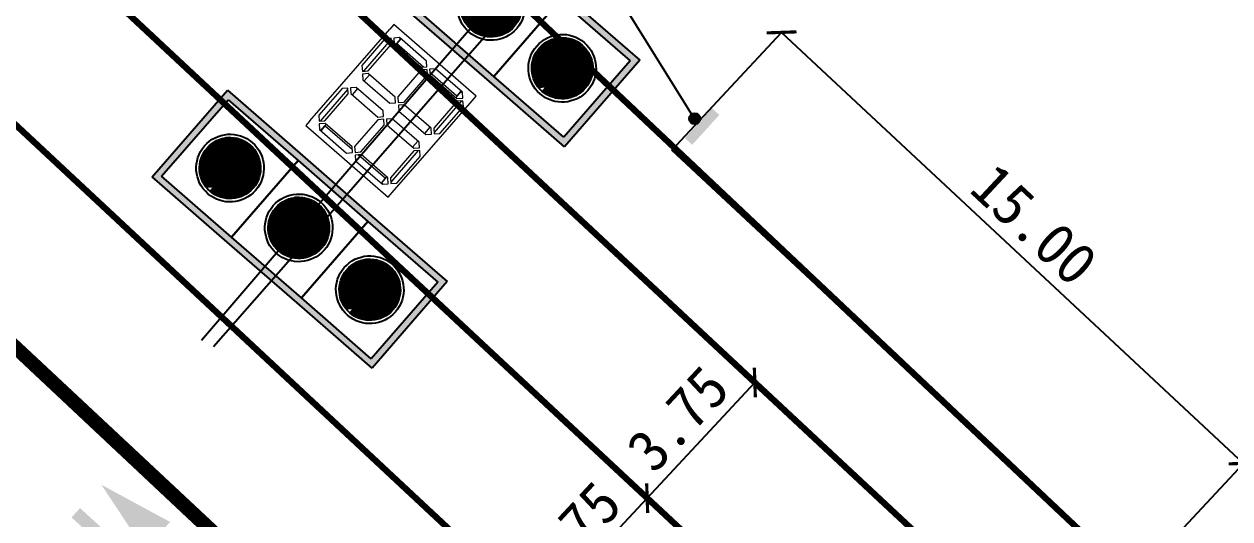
# Model space of a CAD drawing. Header units: millimetres. Extents: x 67546 to 67853, y 50670 to 50921.
# Drawn here: x 67652.59 to 67681.23, y 50813.81 to 50825.56 of the extents above; entities that cross this region are included whole.
import ezdxf

# ---------------------------------------------------------------- set-up
doc = ezdxf.new("R2010")
doc.units = ezdxf.units.MM
doc.linetypes.add('JTSS01', pattern=[6, 2, -4])
for name, color, linetype in [('@-交通信号', 7, 'Continuous'), ('@-交通标志', 7, 'Continuous'), ('@-交通设施', 7, 'Continuous'), ('@-设计标注', 7, 'Continuous'), ('@-路面边线', 7, 'Continuous'), ('@-辅助设计', 4, 'Continuous'), ('@-隔离栏', 7, 'Continuous'), ('交通标志', 7, 'Continuous')]:
    doc.layers.add(name, color=color, linetype=linetype)
doc.layers.add('@-道路标线', color=7, linetype='Continuous', lineweight=0)
doc.layers.get('0').off()
doc.styles.add('--黑体', font='simhei.ttf')
doc.linetypes.add('FENCELINE1', pattern='A,6.35,-2.54,[133,ltypeshp.shx,S=2.54,R=0,X=-2.54,Y=0],-2.54,25.4', length=36.83)
doc.dimstyles.new('标志标注', dxfattribs={"dimtxt": 1, "dimasz": 0.5, "dimexe": 0, "dimexo": 0, "dimgap": 0.25, "dimtad": 1, "dimzin": 0, "dimdsep": 46, "dimtxsty": '--黑体', "dimblk": 'ARCHTICK', "dimcen": 0.09, "dimadec": 0, "dimazin": 0, "dimtfac": 1, "dimtix": 1, "dimtmove": 1, "dimatfit": 0, "dimfxl": 1, "dimtolj": 1, "dimtzin": 0, "dimarcsym": 0})

# ---------------------------------------------------------------- blocks, each defined once
blk = doc.blocks.new('A$C5D3B22B4')
at = {"layer": '@-交通信号'}
for p, q in [((-19.019, 16.368), (-19.33, 16.367)), ((-13.857, 16.384), (-19.019, 16.368)), ((-6.759, 16.405), (-13.857, 16.384)), ((-19.019, 16.015), (-19.294, 16.017)), ((-13.854, 16.004), (-19.019, 16.015)), ((-6.759, 15.99), (-13.854, 16.004))]:
    blk.add_line(p, q, dxfattribs=at)
blk = doc.blocks.new('A$C2B1B455F')
at = {"layer": '@-交通信号'}
h = blk.add_hatch(color=256, dxfattribs=at)
h.paths.add_polyline_path([(0, 2.307), (0, 0.733), (0, -0.733), (0, -2.307), (-1.816, -2.307), (-1.816, -0.733), (-1.816, 0.733), (-1.816, 2.307)])
h.paths.add_polyline_path([(-0.106, 2.2), (-0.106, 0.733), (-0.106, -0.733), (-0.106, -2.2), (-1.71, -2.2), (-1.71, -0.733), (-1.71, 0.733), (-1.71, 2.2)], flags=16)
for p, q in [((-1.816, 0.733), (-1.816, 2.307)), ((-1.816, 2.307), (0, 2.307)), ((0, 2.307), (0, 0.733)), ((-1.71, 0.733), (-1.71, 2.2)), ((-1.71, 2.2), (-0.106, 2.2)), ((-0.106, 2.2), (-0.106, 0.733)), ((-0.902, 1.715), (-1.096, 1.91)), ((-0.902, 1.727), (-1.088, 1.913)), ((-0.902, 1.739), (-1.079, 1.917)), ((-0.902, 1.751), (-1.071, 1.92)), ((-0.902, 1.763), (-1.062, 1.923)), ((-0.902, 1.776), (-1.053, 1.926)), ((-0.902, 1.788), (-1.044, 1.929)), ((-0.902, 1.8), (-1.034, 1.932)), ((-0.902, 1.812), (-1.025, 1.935)), ((-0.902, 1.824), (-1.015, 1.937)), ((-0.902, 1.836), (-1.005, 1.939)), ((-0.902, 1.848), (-0.995, 1.941)), ((-0.902, 1.86), (-0.985, 1.943)), ((-0.902, 1.872), (-0.975, 1.945)), ((-0.902, 1.884), (-0.964, 1.946)), ((-0.902, 1.896), (-0.954, 1.948)), ((-0.902, 1.908), (-0.943, 1.949)), ((-0.902, 1.92), (-0.931, 1.95)), ((-0.902, 1.932), (-0.92, 1.95)), ((-0.902, 1.944), (-0.908, 1.95)), ((-0.425, 1.467), (-0.902, 1.944)), ((-0.437, 1.467), (-0.902, 1.932)), ((-0.449, 1.467), (-0.902, 1.92)), ((-0.419, 1.473), (-0.896, 1.95)), ((-0.419, 1.486), (-0.884, 1.95)), ((-0.42, 1.498), (-0.871, 1.949)), ((-0.421, 1.511), (-0.858, 1.948)), ((-0.422, 1.525), (-0.844, 1.947)), ((-0.424, 1.539), (-0.831, 1.945)), ((-0.427, 1.553), (-0.816, 1.943)), ((-0.429, 1.568), (-0.801, 1.94)), ((-0.433, 1.584), (-0.785, 1.936)), ((-0.437, 1.6), (-0.769, 1.932)), ((-0.443, 1.618), (-0.752, 1.927)), ((-0.449, 1.636), (-0.733, 1.92)), ((-0.457, 1.656), (-0.713, 1.912)), ((-1.052, 1.467), (-1.31, 1.726)), ((-1.04, 1.467), (-1.305, 1.733)), ((-1.028, 1.467), (-1.3, 1.74)), ((-1.016, 1.467), (-1.295, 1.747)), ((-1.003, 1.467), (-1.29, 1.754)), ((-0.991, 1.467), (-1.285, 1.761)), ((-0.979, 1.467), (-1.28, 1.768)), ((-0.967, 1.467), (-1.275, 1.775)), ((-0.955, 1.467), (-1.269, 1.781)), ((-0.943, 1.467), (-1.263, 1.788)), ((-0.931, 1.467), (-1.258, 1.794)), ((-0.919, 1.467), (-1.252, 1.8)), ((-0.907, 1.467), (-1.246, 1.806)), ((-0.902, 1.474), (-1.24, 1.812)), ((-0.902, 1.486), (-1.234, 1.818)), ((-0.902, 1.498), (-1.228, 1.824)), ((-0.902, 1.51), (-1.221, 1.83)), ((-0.902, 1.522), (-1.215, 1.835)), ((-0.902, 1.535), (-1.208, 1.841)), ((-0.902, 1.547), (-1.202, 1.846)), ((-0.902, 1.559), (-1.195, 1.852)), ((-0.902, 1.571), (-1.188, 1.857)), ((-0.902, 1.583), (-1.181, 1.862)), ((-0.902, 1.595), (-1.174, 1.867)), ((-0.902, 1.607), (-1.167, 1.871)), ((-0.902, 1.619), (-1.159, 1.876)), ((-0.902, 1.631), (-1.152, 1.881)), ((-0.902, 1.643), (-1.144, 1.885)), ((-0.902, 1.655), (-1.136, 1.89)), ((-0.902, 1.667), (-1.129, 1.894)), ((-0.902, 1.679), (-1.121, 1.898)), ((-0.902, 1.691), (-1.113, 1.902)), ((-0.902, 1.703), (-1.105, 1.906)), ((-0.461, 1.467), (-0.902, 1.908)), ((-0.473, 1.467), (-0.902, 1.896)), ((-0.485, 1.467), (-0.902, 1.884)), ((-0.497, 1.467), (-0.902, 1.872)), ((-0.509, 1.467), (-0.902, 1.86)), ((-0.522, 1.467), (-0.902, 1.848)), ((-0.534, 1.467), (-0.902, 1.836)), ((-0.546, 1.467), (-0.902, 1.824)), ((-0.558, 1.467), (-0.902, 1.812)), ((-0.57, 1.467), (-0.902, 1.8)), ((-0.582, 1.467), (-0.902, 1.788)), ((-0.594, 1.467), (-0.902, 1.776)), ((-0.606, 1.467), (-0.902, 1.763)), ((-0.618, 1.467), (-0.902, 1.751)), ((-0.63, 1.467), (-0.902, 1.739)), ((-0.642, 1.467), (-0.902, 1.727)), ((-0.467, 1.678), (-0.691, 1.902)), ((-0.48, 1.704), (-0.666, 1.889)), ((-0.499, 1.734), (-0.635, 1.87)), ((-0.538, 1.785), (-0.584, 1.831)), ((-1.293, 1.467), (-1.377, 1.552)), ((-1.281, 1.467), (-1.375, 1.562)), ((-1.269, 1.467), (-1.373, 1.572)), ((-1.256, 1.467), (-1.371, 1.582)), ((-1.244, 1.467), (-1.369, 1.592)), ((-1.232, 1.467), (-1.366, 1.601)), ((-1.22, 1.467), (-1.363, 1.61)), ((-1.208, 1.467), (-1.36, 1.619)), ((-1.196, 1.467), (-1.357, 1.628)), ((-1.184, 1.467), (-1.354, 1.637)), ((-1.172, 1.467), (-1.351, 1.646)), ((-1.16, 1.467), (-1.347, 1.655)), ((-1.148, 1.467), (-1.344, 1.663)), ((-1.136, 1.467), (-1.34, 1.671)), ((-1.124, 1.467), (-1.336, 1.679)), ((-1.112, 1.467), (-1.332, 1.687)), ((-1.1, 1.467), (-1.328, 1.695)), ((-1.088, 1.467), (-1.323, 1.703)), ((-1.076, 1.467), (-1.319, 1.711)), ((-1.064, 1.467), (-1.315, 1.718)), ((-0.654, 1.467), (-0.902, 1.715)), ((-0.666, 1.467), (-0.902, 1.703)), ((-0.678, 1.467), (-0.902, 1.691)), ((-0.69, 1.467), (-0.902, 1.679)), ((-0.702, 1.467), (-0.902, 1.667)), ((-0.714, 1.467), (-0.902, 1.655)), ((-0.726, 1.467), (-0.902, 1.643)), ((-0.738, 1.467), (-0.902, 1.631)), ((-0.75, 1.467), (-0.902, 1.619)), ((-0.763, 1.467), (-0.902, 1.607)), ((-0.775, 1.467), (-0.902, 1.595)), ((-0.787, 1.467), (-0.902, 1.583)), ((-0.799, 1.467), (-0.902, 1.571)), ((-0.811, 1.467), (-0.902, 1.559)), ((-0.823, 1.467), (-0.902, 1.547)), ((-0.835, 1.467), (-0.902, 1.535)), ((-0.906, 0.985), (-1.385, 1.463)), ((-0.918, 0.985), (-1.385, 1.451)), ((-0.931, 0.985), (-1.384, 1.438)), ((-0.944, 0.986), (-1.383, 1.425)), ((-0.957, 0.988), (-1.382, 1.412)), ((-0.971, 0.99), (-1.38, 1.398)), ((-0.986, 0.992), (-1.378, 1.384)), ((-0.902, 0.992), (-1.377, 1.467)), ((-1.001, 0.995), (-1.375, 1.369)), ((-1.016, 0.998), (-1.371, 1.353)), ((-1.032, 1.002), (-1.367, 1.337)), ((-0.902, 1.004), (-1.365, 1.467)), ((-0.902, 1.016), (-1.353, 1.467)), ((-0.902, 1.029), (-1.341, 1.467)), ((-0.902, 1.041), (-1.329, 1.467)), ((-0.902, 1.053), (-1.317, 1.467)), ((-0.902, 1.065), (-1.305, 1.467)), ((-0.902, 1.077), (-1.293, 1.467)), ((-0.902, 1.089), (-1.281, 1.467)), ((-0.902, 1.101), (-1.269, 1.467)), ((-0.902, 1.113), (-1.256, 1.467)), ((-0.902, 1.125), (-1.244, 1.467)), ((-0.902, 1.137), (-1.232, 1.467)), ((-0.902, 1.149), (-1.22, 1.467)), ((-0.902, 1.161), (-1.208, 1.467)), ((-0.902, 1.173), (-1.196, 1.467)), ((-0.902, 1.185), (-1.184, 1.467)), ((-0.902, 1.197), (-1.172, 1.467)), ((-0.902, 1.209), (-1.16, 1.467)), ((-0.902, 1.221), (-1.148, 1.467)), ((-0.902, 1.233), (-1.136, 1.467)), ((-0.902, 1.245), (-1.124, 1.467)), ((-0.902, 1.257), (-1.112, 1.467)), ((-0.902, 1.269), (-1.1, 1.467)), ((-0.902, 1.282), (-1.088, 1.467)), ((-0.902, 1.294), (-1.076, 1.467)), ((-0.902, 1.306), (-1.064, 1.467)), ((-0.902, 1.318), (-1.052, 1.467)), ((-0.902, 1.33), (-1.04, 1.467)), ((-0.902, 1.342), (-1.028, 1.467)), ((-0.902, 1.354), (-1.016, 1.467)), ((-0.902, 1.366), (-1.003, 1.467)), ((-0.902, 1.378), (-0.991, 1.467)), ((-0.902, 1.39), (-0.979, 1.467)), ((-0.902, 1.402), (-0.967, 1.467)), ((-0.902, 1.414), (-0.955, 1.467)), ((-0.902, 1.426), (-0.943, 1.467)), ((-0.902, 1.438), (-0.931, 1.467)), ((-0.902, 1.45), (-0.919, 1.467)), ((-0.902, 1.462), (-0.907, 1.467)), ((-0.847, 1.467), (-0.902, 1.522)), ((-0.859, 1.467), (-0.902, 1.51)), ((-0.871, 1.467), (-0.902, 1.498)), ((-0.883, 1.467), (-0.902, 1.486)), ((-0.895, 1.467), (-0.902, 1.474)), ((-0.563, 1.123), (-0.902, 1.462)), ((-0.569, 1.117), (-0.902, 1.45)), ((-0.575, 1.112), (-0.902, 1.438)), ((-0.582, 1.106), (-0.902, 1.426)), ((-0.588, 1.1), (-0.902, 1.414)), ((-0.595, 1.095), (-0.902, 1.402)), ((-0.601, 1.089), (-0.902, 1.39)), ((-0.608, 1.084), (-0.902, 1.378)), ((-0.615, 1.079), (-0.902, 1.366)), ((-0.622, 1.074), (-0.902, 1.354)), ((-0.629, 1.069), (-0.902, 1.342)), ((-0.557, 1.129), (-0.895, 1.467)), ((-0.551, 1.136), (-0.883, 1.467)), ((-0.545, 1.142), (-0.871, 1.467)), ((-0.54, 1.148), (-0.859, 1.467)), ((-0.534, 1.155), (-0.847, 1.467)), ((-0.528, 1.161), (-0.835, 1.467)), ((-0.523, 1.168), (-0.823, 1.467)), ((-0.518, 1.175), (-0.811, 1.467)), ((-0.513, 1.181), (-0.799, 1.467)), ((-0.508, 1.188), (-0.787, 1.467)), ((-0.503, 1.196), (-0.775, 1.467)), ((-0.498, 1.203), (-0.763, 1.467)), ((-0.493, 1.21), (-0.75, 1.467)), ((-0.489, 1.218), (-0.738, 1.467)), ((-0.484, 1.225), (-0.726, 1.467)), ((-0.48, 1.233), (-0.714, 1.467)), ((-0.475, 1.241), (-0.702, 1.467)), ((-0.471, 1.249), (-0.69, 1.467)), ((-0.467, 1.257), (-0.678, 1.467)), ((-0.463, 1.265), (-0.666, 1.467)), ((-0.46, 1.273), (-0.654, 1.467)), ((-0.456, 1.282), (-0.642, 1.467)), ((-0.453, 1.29), (-0.63, 1.467)), ((-0.449, 1.299), (-0.618, 1.467)), ((-0.446, 1.308), (-0.606, 1.467)), ((-0.443, 1.317), (-0.594, 1.467)), ((-0.44, 1.326), (-0.582, 1.467)), ((-0.437, 1.335), (-0.57, 1.467)), ((-0.435, 1.345), (-0.558, 1.467)), ((-0.432, 1.354), (-0.546, 1.467)), ((-0.43, 1.364), (-0.534, 1.467)), ((-0.428, 1.374), (-0.522, 1.467)), ((-0.426, 1.384), (-0.509, 1.467)), ((-0.424, 1.394), (-0.497, 1.467)), ((-0.423, 1.405), (-0.485, 1.467)), ((-0.422, 1.416), (-0.473, 1.467)), ((-1.05, 1.008), (-1.362, 1.32)), ((-1.068, 1.014), (-1.355, 1.301)), ((-1.088, 1.022), (-1.348, 1.281)), ((-1.11, 1.031), (-1.338, 1.26)), ((-1.134, 1.044), (-1.325, 1.235)), ((-1.164, 1.062), (-1.307, 1.205)), ((-1.209, 1.095), (-1.274, 1.16)), ((-0.636, 1.064), (-0.902, 1.33)), ((-0.644, 1.059), (-0.902, 1.318)), ((-0.651, 1.055), (-0.902, 1.306)), ((-0.659, 1.05), (-0.902, 1.294)), ((-0.666, 1.046), (-0.902, 1.282)), ((-0.674, 1.042), (-0.902, 1.269)), ((-0.682, 1.037), (-0.902, 1.257)), ((-0.69, 1.033), (-0.902, 1.245)), ((-0.698, 1.03), (-0.902, 1.233)), ((-0.706, 1.026), (-0.902, 1.221)), ((-0.715, 1.022), (-0.902, 1.209)), ((-0.723, 1.019), (-0.902, 1.197)), ((-0.732, 1.015), (-0.902, 1.185)), ((-0.741, 1.012), (-0.902, 1.173)), ((-0.75, 1.009), (-0.902, 1.161)), ((-0.759, 1.006), (-0.902, 1.149)), ((-0.768, 1.003), (-0.902, 1.137)), ((-0.778, 1.001), (-0.902, 1.125)), ((-0.787, 0.998), (-0.902, 1.113)), ((-0.797, 0.996), (-0.902, 1.101)), ((-0.807, 0.994), (-0.902, 1.089)), ((-0.817, 0.992), (-0.902, 1.077)), ((-0.827, 0.99), (-0.902, 1.065)), ((-0.838, 0.989), (-0.902, 1.053)), ((-0.849, 0.987), (-0.902, 1.041)), ((-0.86, 0.986), (-0.902, 1.029)), ((-0.871, 0.985), (-0.902, 1.016)), ((-0.882, 0.985), (-0.902, 1.004)), ((-1.816, -0.733), (-1.816, 0.733)), ((-1.71, 0.733), (-0.106, 0.733)), ((-1.71, -0.733), (-1.71, 0.733)), ((-0.106, 0.733), (-1.71, 0.733)), ((-0.106, 0.733), (-0.106, -0.733)), ((0, 0.733), (0, -0.733)), ((-0.902, 0.057), (-1.228, 0.382)), ((-0.902, 0.069), (-1.221, 0.388)), ((-0.902, 0.081), (-1.215, 0.394)), ((-0.902, 0.093), (-1.208, 0.399)), ((-0.902, 0.105), (-1.202, 0.405)), ((-0.902, 0.117), (-1.195, 0.41)), ((-0.902, 0.129), (-1.188, 0.415)), ((-0.902, 0.141), (-1.181, 0.42)), ((-0.902, 0.153), (-1.174, 0.425)), ((-0.902, 0.165), (-1.167, 0.43)), ((-0.902, 0.177), (-1.159, 0.435)), ((-0.902, 0.189), (-1.152, 0.439)), ((-0.902, 0.201), (-1.144, 0.444)), ((-0.902, 0.213), (-1.136, 0.448)), ((-0.902, 0.225), (-1.129, 0.452)), ((-0.902, 0.238), (-1.121, 0.456)), ((-0.902, 0.25), (-1.113, 0.46)), ((-0.902, 0.262), (-1.105, 0.464)), ((-0.902, 0.274), (-1.096, 0.468)), ((-0.902, 0.286), (-1.088, 0.472)), ((-0.902, 0.298), (-1.079, 0.475)), ((-0.902, 0.31), (-1.071, 0.478)), ((-0.902, 0.322), (-1.062, 0.482)), ((-0.902, 0.334), (-1.053, 0.485)), ((-0.902, 0.346), (-1.044, 0.488)), ((-0.902, 0.358), (-1.034, 0.49)), ((-0.902, 0.37), (-1.025, 0.493)), ((-0.902, 0.382), (-1.015, 0.495)), ((-0.902, 0.394), (-1.005, 0.498)), ((-0.902, 0.406), (-0.995, 0.5)), ((-0.902, 0.418), (-0.985, 0.502)), ((-0.902, 0.43), (-0.975, 0.503)), ((-0.902, 0.442), (-0.964, 0.505)), ((-0.902, 0.454), (-0.954, 0.506)), ((-0.902, 0.466), (-0.943, 0.507)), ((-0.902, 0.478), (-0.931, 0.508)), ((-0.902, 0.491), (-0.92, 0.509)), ((-0.902, 0.503), (-0.908, 0.509)), ((-0.425, 0.026), (-0.902, 0.503)), ((-0.437, 0.026), (-0.902, 0.491)), ((-0.449, 0.026), (-0.902, 0.478)), ((-0.461, 0.026), (-0.902, 0.466)), ((-0.473, 0.026), (-0.902, 0.454)), ((-0.485, 0.026), (-0.902, 0.442)), ((-0.497, 0.026), (-0.902, 0.43)), ((-0.509, 0.026), (-0.902, 0.418)), ((-0.522, 0.026), (-0.902, 0.406)), ((-0.534, 0.026), (-0.902, 0.394)), ((-0.546, 0.026), (-0.902, 0.382)), ((-0.419, 0.032), (-0.896, 0.509)), ((-0.419, 0.044), (-0.884, 0.509)), ((-0.42, 0.057), (-0.871, 0.508)), ((-0.421, 0.07), (-0.858, 0.507)), ((-0.422, 0.083), (-0.844, 0.505)), ((-0.424, 0.097), (-0.831, 0.504)), ((-0.427, 0.112), (-0.816, 0.501)), ((-0.429, 0.127), (-0.801, 0.498)), ((-0.433, 0.142), (-0.785, 0.495)), ((-0.437, 0.159), (-0.769, 0.49)), ((-0.443, 0.176), (-0.752, 0.485)), ((-0.449, 0.195), (-0.733, 0.478)), ((-0.457, 0.215), (-0.713, 0.47)), ((-0.467, 0.237), (-0.691, 0.46)), ((-0.48, 0.262), (-0.666, 0.447)), ((-0.499, 0.293), (-0.635, 0.428)), ((-0.538, 0.344), (-0.584, 0.39)), ((-1.184, 0.026), (-1.354, 0.196)), ((-1.172, 0.026), (-1.351, 0.204)), ((-1.16, 0.026), (-1.347, 0.213)), ((-1.148, 0.026), (-1.344, 0.221)), ((-1.136, 0.026), (-1.34, 0.23)), ((-1.124, 0.026), (-1.336, 0.238)), ((-1.112, 0.026), (-1.332, 0.246)), ((-1.1, 0.026), (-1.328, 0.254)), ((-1.088, 0.026), (-1.323, 0.262)), ((-1.076, 0.026), (-1.319, 0.269)), ((-1.064, 0.026), (-1.315, 0.277)), ((-1.052, 0.026), (-1.31, 0.284)), ((-1.04, 0.026), (-1.305, 0.291)), ((-1.028, 0.026), (-1.3, 0.299)), ((-1.016, 0.026), (-1.295, 0.306)), ((-1.003, 0.026), (-1.29, 0.313)), ((-0.991, 0.026), (-1.285, 0.32)), ((-0.979, 0.026), (-1.28, 0.326)), ((-0.967, 0.026), (-1.275, 0.333)), ((-0.955, 0.026), (-1.269, 0.34)), ((-0.943, 0.026), (-1.263, 0.346)), ((-0.931, 0.026), (-1.258, 0.352)), ((-0.919, 0.026), (-1.252, 0.359)), ((-0.907, 0.026), (-1.246, 0.365)), ((-0.902, 0.033), (-1.24, 0.371)), ((-0.902, 0.045), (-1.234, 0.377)), ((-0.558, 0.026), (-0.902, 0.37)), ((-0.57, 0.026), (-0.902, 0.358)), ((-0.582, 0.026), (-0.902, 0.346)), ((-0.594, 0.026), (-0.902, 0.334)), ((-0.606, 0.026), (-0.902, 0.322)), ((-0.618, 0.026), (-0.902, 0.31)), ((-0.63, 0.026), (-0.902, 0.298)), ((-0.642, 0.026), (-0.902, 0.286)), ((-0.654, 0.026), (-0.902, 0.274)), ((-0.666, 0.026), (-0.902, 0.262)), ((-0.678, 0.026), (-0.902, 0.25)), ((-0.69, 0.026), (-0.902, 0.238)), ((-0.702, 0.026), (-0.902, 0.225)), ((-0.714, 0.026), (-0.902, 0.213)), ((-0.726, 0.026), (-0.902, 0.201)), ((-1.377, 0.026), (-1.385, 0.034)), ((-0.906, -0.457), (-1.385, 0.022)), ((-0.918, -0.457), (-1.385, 0.009)), ((-1.353, 0.026), (-1.384, 0.057)), ((-1.365, 0.026), (-1.384, 0.045)), ((-1.341, 0.026), (-1.383, 0.068)), ((-1.329, 0.026), (-1.382, 0.079)), ((-1.317, 0.026), (-1.381, 0.09)), ((-1.305, 0.026), (-1.379, 0.1)), ((-1.293, 0.026), (-1.377, 0.111)), ((-0.902, -0.449), (-1.377, 0.026)), ((-1.281, 0.026), (-1.375, 0.121)), ((-1.269, 0.026), (-1.373, 0.131)), ((-1.256, 0.026), (-1.371, 0.14)), ((-1.244, 0.026), (-1.369, 0.15)), ((-1.232, 0.026), (-1.366, 0.159)), ((-0.902, -0.437), (-1.365, 0.026)), ((-1.22, 0.026), (-1.363, 0.169)), ((-1.208, 0.026), (-1.36, 0.178)), ((-1.196, 0.026), (-1.357, 0.187)), ((-0.902, -0.425), (-1.353, 0.026)), ((-0.902, -0.413), (-1.341, 0.026)), ((-0.902, -0.401), (-1.329, 0.026)), ((-0.902, -0.389), (-1.317, 0.026)), ((-0.902, -0.377), (-1.305, 0.026)), ((-0.902, -0.365), (-1.293, 0.026)), ((-0.902, -0.353), (-1.281, 0.026)), ((-0.902, -0.341), (-1.269, 0.026)), ((-0.902, -0.329), (-1.256, 0.026)), ((-0.902, -0.317), (-1.244, 0.026)), ((-0.902, -0.305), (-1.232, 0.026)), ((-0.902, -0.293), (-1.22, 0.026)), ((-0.902, -0.281), (-1.208, 0.026)), ((-0.902, -0.269), (-1.196, 0.026)), ((-0.902, -0.256), (-1.184, 0.026)), ((-0.902, -0.244), (-1.172, 0.026)), ((-0.902, -0.232), (-1.16, 0.026)), ((-0.902, -0.22), (-1.148, 0.026)), ((-0.902, -0.208), (-1.136, 0.026)), ((-0.902, -0.196), (-1.124, 0.026)), ((-0.902, -0.184), (-1.112, 0.026)), ((-0.902, -0.172), (-1.1, 0.026)), ((-0.902, -0.16), (-1.088, 0.026)), ((-0.902, -0.148), (-1.076, 0.026)), ((-0.902, -0.136), (-1.064, 0.026)), ((-0.902, -0.124), (-1.052, 0.026)), ((-0.902, -0.112), (-1.04, 0.026)), ((-0.902, -0.1), (-1.028, 0.026)), ((-0.902, -0.088), (-1.016, 0.026)), ((-0.902, -0.076), (-1.003, 0.026)), ((-0.902, -0.064), (-0.991, 0.026)), ((-0.902, -0.052), (-0.979, 0.026)), ((-0.902, -0.04), (-0.967, 0.026)), ((-0.902, -0.028), (-0.955, 0.026)), ((-0.902, -0.016), (-0.943, 0.026)), ((-0.902, -0.003), (-0.931, 0.026)), ((-0.902, 0.009), (-0.919, 0.026)), ((-0.902, 0.021), (-0.907, 0.026)), ((-0.738, 0.026), (-0.902, 0.189)), ((-0.75, 0.026), (-0.902, 0.177)), ((-0.763, 0.026), (-0.902, 0.165)), ((-0.775, 0.026), (-0.902, 0.153)), ((-0.787, 0.026), (-0.902, 0.141)), ((-0.799, 0.026), (-0.902, 0.129)), ((-0.811, 0.026), (-0.902, 0.117)), ((-0.823, 0.026), (-0.902, 0.105)), ((-0.835, 0.026), (-0.902, 0.093)), ((-0.847, 0.026), (-0.902, 0.081)), ((-0.859, 0.026), (-0.902, 0.069)), ((-0.871, 0.026), (-0.902, 0.057)), ((-0.883, 0.026), (-0.902, 0.045)), ((-0.895, 0.026), (-0.902, 0.033)), ((-0.563, -0.318), (-0.902, 0.021)), ((-0.569, -0.324), (-0.902, 0.009)), ((-0.557, -0.312), (-0.895, 0.026)), ((-0.551, -0.306), (-0.883, 0.026)), ((-0.545, -0.3), (-0.871, 0.026)), ((-0.54, -0.294), (-0.859, 0.026)), ((-0.534, -0.287), (-0.847, 0.026)), ((-0.528, -0.28), (-0.835, 0.026)), ((-0.523, -0.274), (-0.823, 0.026)), ((-0.518, -0.267), (-0.811, 0.026)), ((-0.513, -0.26), (-0.799, 0.026)), ((-0.508, -0.253), (-0.787, 0.026)), ((-0.503, -0.246), (-0.775, 0.026)), ((-0.498, -0.239), (-0.763, 0.026)), ((-0.493, -0.231), (-0.75, 0.026)), ((-0.489, -0.224), (-0.738, 0.026)), ((-0.484, -0.216), (-0.726, 0.026)), ((-0.48, -0.209), (-0.714, 0.026)), ((-0.475, -0.201), (-0.702, 0.026)), ((-0.471, -0.193), (-0.69, 0.026)), ((-0.467, -0.185), (-0.678, 0.026)), ((-0.463, -0.177), (-0.666, 0.026)), ((-0.46, -0.169), (-0.654, 0.026)), ((-0.456, -0.16), (-0.642, 0.026)), ((-0.453, -0.152), (-0.63, 0.026)), ((-0.449, -0.143), (-0.618, 0.026)), ((-0.446, -0.134), (-0.606, 0.026)), ((-0.443, -0.125), (-0.594, 0.026)), ((-0.44, -0.116), (-0.582, 0.026)), ((-0.437, -0.107), (-0.57, 0.026)), ((-0.435, -0.097), (-0.558, 0.026)), ((-0.432, -0.087), (-0.546, 0.026)), ((-0.43, -0.078), (-0.534, 0.026)), ((-0.428, -0.068), (-0.522, 0.026)), ((-0.426, -0.058), (-0.509, 0.026)), ((-0.424, -0.047), (-0.497, 0.026)), ((-0.423, -0.037), (-0.485, 0.026)), ((-0.422, -0.026), (-0.473, 0.026)), ((-0.421, -0.015), (-0.461, 0.026)), ((-0.42, -0.004), (-0.449, 0.026)), ((-0.419, 0.008), (-0.437, 0.026)), ((-0.419, 0.02), (-0.425, 0.026)), ((-0.931, -0.456), (-1.384, -0.003)), ((-0.944, -0.455), (-1.383, -0.016)), ((-0.957, -0.454), (-1.382, -0.03)), ((-0.971, -0.452), (-1.38, -0.044)), ((-0.986, -0.45), (-1.378, -0.058)), ((-1.001, -0.447), (-1.375, -0.073)), ((-1.016, -0.443), (-1.371, -0.088)), ((-1.032, -0.439), (-1.367, -0.105)), ((-1.05, -0.434), (-1.362, -0.122)), ((-1.068, -0.428), (-1.355, -0.14)), ((-1.088, -0.42), (-1.348, -0.16)), ((-1.11, -0.41), (-1.338, -0.182)), ((-0.575, -0.33), (-0.902, -0.003)), ((-0.582, -0.336), (-0.902, -0.016)), ((-0.588, -0.341), (-0.902, -0.028)), ((-0.595, -0.347), (-0.902, -0.04)), ((-0.601, -0.352), (-0.902, -0.052)), ((-0.608, -0.358), (-0.902, -0.064)), ((-0.615, -0.363), (-0.902, -0.076)), ((-0.622, -0.368), (-0.902, -0.088)), ((-0.629, -0.373), (-0.902, -0.1)), ((-0.636, -0.378), (-0.902, -0.112)), ((-0.644, -0.382), (-0.902, -0.124)), ((-0.651, -0.387), (-0.902, -0.136)), ((-0.659, -0.391), (-0.902, -0.148)), ((-0.666, -0.396), (-0.902, -0.16)), ((-0.674, -0.4), (-0.902, -0.172)), ((-0.682, -0.404), (-0.902, -0.184)), ((-1.134, -0.397), (-1.325, -0.207)), ((-1.164, -0.38), (-1.307, -0.237)), ((-1.209, -0.347), (-1.274, -0.282)), ((-0.69, -0.408), (-0.902, -0.196)), ((-0.698, -0.412), (-0.902, -0.208)), ((-0.706, -0.416), (-0.902, -0.22)), ((-0.715, -0.419), (-0.902, -0.232)), ((-0.723, -0.423), (-0.902, -0.244)), ((-0.732, -0.426), (-0.902, -0.256)), ((-0.741, -0.43), (-0.902, -0.269)), ((-0.75, -0.433), (-0.902, -0.281)), ((-0.759, -0.436), (-0.902, -0.293)), ((-0.768, -0.438), (-0.902, -0.305)), ((-0.778, -0.441), (-0.902, -0.317)), ((-0.787, -0.443), (-0.902, -0.329)), ((-0.797, -0.446), (-0.902, -0.341)), ((-0.807, -0.448), (-0.902, -0.353)), ((-0.817, -0.45), (-0.902, -0.365)), ((-0.827, -0.451), (-0.902, -0.377)), ((-0.838, -0.453), (-0.902, -0.389)), ((-0.849, -0.454), (-0.902, -0.401)), ((-0.86, -0.455), (-0.902, -0.413)), ((-0.871, -0.456), (-0.902, -0.425)), ((-0.882, -0.457), (-0.902, -0.437)), ((-0.894, -0.457), (-0.902, -0.449)), ((-1.816, -2.307), (-1.816, -0.733)), ((-0.106, -0.733), (-1.71, -0.733)), ((-1.71, -0.733), (-0.106, -0.733)), ((-1.71, -2.2), (-1.71, -0.733)), ((-0.106, -0.733), (-0.106, -2.2)), ((0, -0.733), (0, -2.307)), ((-0.931, -1.466), (-1.258, -1.139)), ((-0.919, -1.466), (-1.252, -1.133)), ((-0.907, -1.466), (-1.246, -1.127)), ((-0.902, -1.459), (-1.24, -1.121)), ((-0.902, -1.447), (-1.234, -1.115)), ((-0.902, -1.435), (-1.228, -1.109)), ((-0.902, -1.423), (-1.221, -1.104)), ((-0.902, -1.411), (-1.215, -1.098)), ((-0.902, -1.399), (-1.208, -1.093)), ((-0.902, -1.387), (-1.202, -1.087)), ((-0.902, -1.375), (-1.195, -1.082)), ((-0.902, -1.363), (-1.188, -1.077)), ((-0.902, -1.351), (-1.181, -1.072)), ((-0.902, -1.339), (-1.174, -1.067)), ((-0.902, -1.327), (-1.167, -1.062)), ((-0.902, -1.315), (-1.159, -1.057)), ((-0.902, -1.303), (-1.152, -1.053)), ((-0.902, -1.291), (-1.144, -1.048)), ((-0.902, -1.278), (-1.136, -1.044)), ((-0.902, -1.266), (-1.129, -1.04)), ((-0.902, -1.254), (-1.121, -1.035)), ((-0.902, -1.242), (-1.113, -1.031)), ((-0.902, -1.23), (-1.105, -1.028)), ((-0.902, -1.218), (-1.096, -1.024)), ((-0.902, -1.206), (-1.088, -1.02)), ((-0.902, -1.194), (-1.079, -1.017)), ((-0.902, -1.182), (-1.071, -1.013)), ((-0.902, -1.17), (-1.062, -1.01)), ((-0.902, -1.158), (-1.053, -1.007)), ((-0.902, -1.146), (-1.044, -1.004)), ((-0.902, -1.134), (-1.034, -1.002)), ((-0.902, -1.122), (-1.025, -0.999)), ((-0.902, -1.11), (-1.015, -0.996)), ((-0.902, -1.098), (-1.005, -0.994)), ((-0.902, -1.086), (-0.995, -0.992)), ((-0.902, -1.074), (-0.985, -0.99)), ((-0.902, -1.062), (-0.975, -0.989)), ((-0.902, -1.05), (-0.964, -0.987)), ((-0.902, -1.038), (-0.954, -0.986)), ((-0.902, -1.025), (-0.943, -0.985)), ((-0.902, -1.013), (-0.931, -0.984)), ((-0.902, -1.001), (-0.92, -0.983)), ((-0.902, -0.989), (-0.908, -0.983)), ((-0.425, -1.466), (-0.902, -0.989)), ((-0.437, -1.466), (-0.902, -1.001)), ((-0.449, -1.466), (-0.902, -1.013)), ((-0.461, -1.466), (-0.902, -1.025)), ((-0.473, -1.466), (-0.902, -1.038)), ((-0.485, -1.466), (-0.902, -1.05)), ((-0.497, -1.466), (-0.902, -1.062)), ((-0.509, -1.466), (-0.902, -1.074)), ((-0.522, -1.466), (-0.902, -1.086)), ((-0.534, -1.466), (-0.902, -1.098)), ((-0.546, -1.466), (-0.902, -1.11)), ((-0.558, -1.466), (-0.902, -1.122)), ((-0.57, -1.466), (-0.902, -1.134)), ((-0.419, -1.46), (-0.896, -0.983)), ((-0.419, -1.448), (-0.884, -0.983)), ((-0.42, -1.435), (-0.871, -0.984)), ((-0.421, -1.422), (-0.858, -0.985)), ((-0.422, -1.409), (-0.844, -0.986)), ((-0.424, -1.395), (-0.831, -0.988)), ((-0.427, -1.38), (-0.816, -0.991)), ((-0.429, -1.365), (-0.801, -0.994)), ((-0.433, -1.35), (-0.785, -0.997)), ((-0.437, -1.333), (-0.769, -1.002)), ((-0.443, -1.316), (-0.752, -1.007)), ((-0.449, -1.297), (-0.733, -1.013)), ((-0.457, -1.277), (-0.713, -1.021)), ((-0.467, -1.255), (-0.691, -1.031)), ((-0.48, -1.23), (-0.666, -1.045)), ((-0.499, -1.199), (-0.635, -1.064)), ((-0.538, -1.148), (-0.584, -1.102)), ((-1.232, -1.466), (-1.366, -1.332)), ((-1.22, -1.466), (-1.363, -1.323)), ((-1.208, -1.466), (-1.36, -1.314)), ((-1.196, -1.466), (-1.357, -1.305)), ((-1.184, -1.466), (-1.354, -1.296)), ((-1.172, -1.466), (-1.351, -1.288)), ((-1.16, -1.466), (-1.347, -1.279)), ((-1.148, -1.466), (-1.344, -1.271)), ((-1.136, -1.466), (-1.34, -1.262)), ((-1.124, -1.466), (-1.336, -1.254)), ((-1.112, -1.466), (-1.332, -1.246)), ((-1.1, -1.466), (-1.328, -1.238)), ((-1.088, -1.466), (-1.323, -1.23)), ((-1.076, -1.466), (-1.319, -1.223)), ((-1.064, -1.466), (-1.315, -1.215)), ((-1.052, -1.466), (-1.31, -1.208)), ((-1.04, -1.466), (-1.305, -1.2)), ((-1.028, -1.466), (-1.3, -1.193)), ((-1.016, -1.466), (-1.295, -1.186)), ((-1.003, -1.466), (-1.29, -1.179)), ((-0.991, -1.466), (-1.285, -1.172)), ((-0.979, -1.466), (-1.28, -1.165)), ((-0.967, -1.466), (-1.275, -1.159)), ((-0.955, -1.466), (-1.269, -1.152)), ((-0.943, -1.466), (-1.263, -1.146)), ((-0.582, -1.466), (-0.902, -1.146)), ((-0.594, -1.466), (-0.902, -1.158)), ((-0.606, -1.466), (-0.902, -1.17)), ((-0.618, -1.466), (-0.902, -1.182)), ((-0.63, -1.466), (-0.902, -1.194)), ((-0.642, -1.466), (-0.902, -1.206)), ((-0.654, -1.466), (-0.902, -1.218)), ((-0.666, -1.466), (-0.902, -1.23)), ((-0.678, -1.466), (-0.902, -1.242)), ((-0.69, -1.466), (-0.902, -1.254)), ((-0.702, -1.466), (-0.902, -1.266)), ((-0.714, -1.466), (-0.902, -1.278)), ((-0.726, -1.466), (-0.902, -1.291)), ((-0.738, -1.466), (-0.902, -1.303)), ((-0.75, -1.466), (-0.902, -1.315)), ((-0.763, -1.466), (-0.902, -1.327)), ((-0.906, -1.949), (-1.385, -1.47)), ((-0.918, -1.949), (-1.385, -1.483)), ((-0.931, -1.948), (-1.384, -1.495)), ((-0.944, -1.947), (-1.383, -1.508)), ((-0.957, -1.946), (-1.382, -1.522)), ((-1.293, -1.466), (-1.377, -1.381)), ((-0.902, -1.941), (-1.377, -1.466)), ((-1.281, -1.466), (-1.375, -1.371)), ((-1.269, -1.466), (-1.373, -1.361)), ((-1.256, -1.466), (-1.371, -1.351)), ((-1.244, -1.466), (-1.369, -1.342)), ((-0.902, -1.929), (-1.365, -1.466)), ((-0.902, -1.917), (-1.353, -1.466)), ((-0.902, -1.905), (-1.341, -1.466)), ((-0.902, -1.893), (-1.329, -1.466)), ((-0.902, -1.881), (-1.317, -1.466)), ((-0.902, -1.869), (-1.305, -1.466)), ((-0.902, -1.857), (-1.293, -1.466)), ((-0.902, -1.845), (-1.281, -1.466)), ((-0.902, -1.833), (-1.269, -1.466)), ((-0.902, -1.821), (-1.256, -1.466)), ((-0.902, -1.809), (-1.244, -1.466)), ((-0.902, -1.797), (-1.232, -1.466)), ((-0.902, -1.785), (-1.22, -1.466)), ((-0.902, -1.772), (-1.208, -1.466)), ((-0.902, -1.76), (-1.196, -1.466)), ((-0.902, -1.748), (-1.184, -1.466)), ((-0.902, -1.736), (-1.172, -1.466)), ((-0.902, -1.724), (-1.16, -1.466)), ((-0.902, -1.712), (-1.148, -1.466)), ((-0.902, -1.7), (-1.136, -1.466)), ((-0.902, -1.688), (-1.124, -1.466)), ((-0.902, -1.676), (-1.112, -1.466)), ((-0.902, -1.664), (-1.1, -1.466)), ((-0.902, -1.652), (-1.088, -1.466)), ((-0.902, -1.64), (-1.076, -1.466)), ((-0.902, -1.628), (-1.064, -1.466)), ((-0.902, -1.616), (-1.052, -1.466)), ((-0.902, -1.604), (-1.04, -1.466)), ((-0.902, -1.592), (-1.028, -1.466)), ((-0.902, -1.58), (-1.016, -1.466)), ((-0.902, -1.568), (-1.003, -1.466)), ((-0.902, -1.556), (-0.991, -1.466)), ((-0.902, -1.544), (-0.979, -1.466)), ((-0.902, -1.531), (-0.967, -1.466)), ((-0.902, -1.519), (-0.955, -1.466)), ((-0.902, -1.507), (-0.943, -1.466)), ((-0.902, -1.495), (-0.931, -1.466)), ((-0.902, -1.483), (-0.919, -1.466)), ((-0.902, -1.471), (-0.907, -1.466)), ((-0.775, -1.466), (-0.902, -1.339)), ((-0.787, -1.466), (-0.902, -1.351)), ((-0.799, -1.466), (-0.902, -1.363)), ((-0.811, -1.466), (-0.902, -1.375)), ((-0.823, -1.466), (-0.902, -1.387)), ((-0.835, -1.466), (-0.902, -1.399)), ((-0.847, -1.466), (-0.902, -1.411)), ((-0.859, -1.466), (-0.902, -1.423)), ((-0.871, -1.466), (-0.902, -1.435)), ((-0.883, -1.466), (-0.902, -1.447)), ((-0.895, -1.466), (-0.902, -1.459)), ((-0.563, -1.81), (-0.902, -1.471)), ((-0.569, -1.816), (-0.902, -1.483)), ((-0.575, -1.822), (-0.902, -1.495)), ((-0.582, -1.828), (-0.902, -1.507)), ((-0.588, -1.833), (-0.902, -1.519)), ((-0.557, -1.804), (-0.895, -1.466)), ((-0.551, -1.798), (-0.883, -1.466)), ((-0.545, -1.792), (-0.871, -1.466)), ((-0.54, -1.785), (-0.859, -1.466)), ((-0.534, -1.779), (-0.847, -1.466)), ((-0.528, -1.772), (-0.835, -1.466)), ((-0.523, -1.766), (-0.823, -1.466)), ((-0.518, -1.759), (-0.811, -1.466)), ((-0.513, -1.752), (-0.799, -1.466)), ((-0.508, -1.745), (-0.787, -1.466)), ((-0.503, -1.738), (-0.775, -1.466)), ((-0.498, -1.731), (-0.763, -1.466)), ((-0.493, -1.723), (-0.75, -1.466)), ((-0.489, -1.716), (-0.738, -1.466)), ((-0.484, -1.708), (-0.726, -1.466)), ((-0.48, -1.701), (-0.714, -1.466)), ((-0.475, -1.693), (-0.702, -1.466)), ((-0.471, -1.685), (-0.69, -1.466)), ((-0.467, -1.677), (-0.678, -1.466)), ((-0.463, -1.669), (-0.666, -1.466)), ((-0.46, -1.66), (-0.654, -1.466)), ((-0.456, -1.652), (-0.642, -1.466)), ((-0.453, -1.643), (-0.63, -1.466)), ((-0.449, -1.635), (-0.618, -1.466)), ((-0.446, -1.626), (-0.606, -1.466)), ((-0.443, -1.617), (-0.594, -1.466)), ((-0.44, -1.608), (-0.582, -1.466)), ((-0.437, -1.598), (-0.57, -1.466)), ((-0.435, -1.589), (-0.558, -1.466)), ((-0.432, -1.579), (-0.546, -1.466)), ((-0.43, -1.57), (-0.534, -1.466)), ((-0.428, -1.56), (-0.522, -1.466)), ((-0.426, -1.549), (-0.509, -1.466)), ((-0.424, -1.539), (-0.497, -1.466)), ((-0.423, -1.528), (-0.485, -1.466)), ((-0.422, -1.518), (-0.473, -1.466)), ((-0.971, -1.944), (-1.38, -1.535)), ((-0.986, -1.942), (-1.378, -1.55)), ((-1.001, -1.939), (-1.375, -1.565)), ((-1.016, -1.935), (-1.371, -1.58)), ((-1.032, -1.931), (-1.367, -1.597)), ((-1.05, -1.926), (-1.362, -1.614)), ((-1.068, -1.92), (-1.355, -1.632)), ((-1.088, -1.912), (-1.348, -1.652)), ((-1.11, -1.902), (-1.338, -1.674)), ((-1.134, -1.889), (-1.325, -1.698)), ((-0.595, -1.839), (-0.902, -1.531)), ((-0.601, -1.844), (-0.902, -1.544)), ((-0.608, -1.849), (-0.902, -1.556)), ((-0.615, -1.855), (-0.902, -1.568)), ((-0.622, -1.86), (-0.902, -1.58)), ((-0.629, -1.865), (-0.902, -1.592)), ((-0.636, -1.869), (-0.902, -1.604)), ((-0.644, -1.874), (-0.902, -1.616)), ((-0.651, -1.879), (-0.902, -1.628)), ((-0.659, -1.883), (-0.902, -1.64)), ((-0.666, -1.888), (-0.902, -1.652)), ((-0.674, -1.892), (-0.902, -1.664)), ((-0.682, -1.896), (-0.902, -1.676)), ((-0.69, -1.9), (-0.902, -1.688)), ((-0.698, -1.904), (-0.902, -1.7)), ((-0.706, -1.908), (-0.902, -1.712)), ((-1.164, -1.872), (-1.307, -1.728)), ((-1.209, -1.839), (-1.274, -1.773)), ((-0.715, -1.911), (-0.902, -1.724)), ((-0.723, -1.915), (-0.902, -1.736)), ((-0.732, -1.918), (-0.902, -1.748)), ((-0.741, -1.921), (-0.902, -1.76)), ((-0.75, -1.924), (-0.902, -1.772)), ((-0.759, -1.927), (-0.902, -1.785)), ((-0.768, -1.93), (-0.902, -1.797)), ((-0.778, -1.933), (-0.902, -1.809)), ((-0.787, -1.935), (-0.902, -1.821)), ((-0.797, -1.937), (-0.902, -1.833)), ((-0.807, -1.94), (-0.902, -1.845)), ((-0.817, -1.942), (-0.902, -1.857)), ((-0.827, -1.943), (-0.902, -1.869)), ((-0.838, -1.945), (-0.902, -1.881)), ((-0.849, -1.946), (-0.902, -1.893)), ((-0.86, -1.947), (-0.902, -1.905)), ((-0.871, -1.948), (-0.902, -1.917)), ((-0.882, -1.949), (-0.902, -1.929)), ((-0.106, -2.2), (-1.71, -2.2)), ((0, -2.307), (-1.816, -2.307))]:
    blk.add_line(p, q, dxfattribs=at)
for centre, major_axis, start_param, end_param in [((-0.902, 1.467), (0.379, 0.379), 5.497787, 11.780972), ((-0.902, 1.467), (-0.342, 0.342), 3.926991, 10.210176), ((-0.902, 0.026), (0.379, 0.379), 5.497787, 11.780972), ((-0.902, 0.026), (-0.342, 0.342), 3.926991, 10.210176), ((-0.902, -1.466), (0.379, 0.379), 5.497787, 11.780972), ((-0.902, -1.466), (-0.342, 0.342), 3.926991, 10.210176)]:
    blk.add_ellipse(centre, major_axis=major_axis, ratio=1, start_param=start_param, end_param=end_param, dxfattribs=at)
blk = doc.blocks.new('A$C2D777034')
at = {"layer": '@-交通信号', "linetype": 'Continuous', "lineweight": 0}
for p, q in [((-2.12, 0.864), (-2.12, -0.864)), ((-2.022, 0.864), (-2.12, 0.864)), ((-2.022, 0.864), (-0.098, 0.864)), ((-1.864, 0.819), (-1.929, 0.753)), ((-1.3, 0.819), (-1.864, 0.819)), ((-1.234, 0.753), (-1.3, 0.819)), ((-0.82, 0.819), (-0.885, 0.753)), ((-0.256, 0.819), (-0.82, 0.819)), ((-0.191, 0.753), (-0.256, 0.819)), ((0, 0.864), (-0.098, 0.864)), ((0, -0.864), (0, 0.864)), ((-1.959, 0.724), (-2.024, 0.659)), ((-2.024, 0.659), (-2.024, 0.094)), ((-2.022, 0.633), (-2.024, 0.633)), ((-2.022, 0.633), (-2.022, 0.66)), ((-2.022, 0.633), (-2.022, 0.633)), ((-2.022, 0.633), (-1.926, 0.633)), ((-2.021, 0.633), (-2.021, 0.661)), ((-1.926, 0.633), (-2.021, 0.633)), ((-2.017, 0.633), (-2.017, 0.633)), ((-1.991, 0.633), (-1.991, 0.633)), ((-1.893, 0.659), (-1.959, 0.724)), ((-1.948, 0.633), (-1.948, 0.633)), ((-1.929, 0.753), (-1.864, 0.688)), ((-1.926, 0.633), (-1.926, 0.638)), ((-1.926, 0.633), (-1.922, 0.633)), ((-1.926, 0.633), (-1.926, 0.633)), ((-1.893, 0.633), (-1.926, 0.633)), ((-1.922, 0.633), (-1.922, 0.066)), ((-1.913, 0.738), (-1.25, 0.738)), ((-1.893, 0.094), (-1.893, 0.659)), ((-1.864, 0.688), (-1.3, 0.688)), ((-1.3, 0.688), (-1.234, 0.753)), ((-1.205, 0.724), (-1.27, 0.659)), ((-1.27, 0.659), (-1.27, 0.094)), ((-1.14, 0.633), (-1.27, 0.633)), ((-1.14, 0.659), (-1.205, 0.724)), ((-1.14, 0.094), (-1.14, 0.659)), ((-0.915, 0.724), (-0.98, 0.659)), ((-0.98, 0.659), (-0.98, 0.094)), ((-0.85, 0.633), (-0.98, 0.633)), ((-0.85, 0.659), (-0.915, 0.724)), ((-0.885, 0.753), (-0.82, 0.688)), ((-0.87, 0.738), (-0.206, 0.738)), ((-0.85, 0.094), (-0.85, 0.659)), ((-0.82, 0.688), (-0.256, 0.688)), ((-0.256, 0.688), (-0.191, 0.753)), ((-0.161, 0.724), (-0.227, 0.659)), ((-0.227, 0.659), (-0.227, 0.094)), ((-0.194, 0.633), (-0.227, 0.633)), ((-0.198, 0.066), (-0.198, 0.633)), ((-0.198, 0.633), (-0.194, 0.633)), ((-0.194, 0.638), (-0.194, 0.633)), ((-0.194, 0.633), (-0.098, 0.633)), ((-0.194, 0.633), (-0.194, 0.633)), ((-0.099, 0.633), (-0.194, 0.633)), ((-0.172, 0.633), (-0.172, 0.633)), ((-0.096, 0.659), (-0.161, 0.724)), ((-0.129, 0.633), (-0.129, 0.633)), ((-0.103, 0.633), (-0.103, 0.633)), ((-0.099, 0.661), (-0.099, 0.633)), ((-0.098, 0.66), (-0.098, 0.633)), ((-0.098, 0.633), (-0.098, 0.633)), ((-0.098, 0.633), (-0.096, 0.633)), ((-0.096, 0.094), (-0.096, 0.659)), ((-2.024, 0.094), (-1.959, 0.029)), ((-1.959, 0.029), (-1.893, 0.094)), ((-1.864, 0.065), (-1.929, 0)), ((-1.3, 0.065), (-1.864, 0.065)), ((-1.234, 0), (-1.3, 0.065)), ((-1.27, 0.094), (-1.205, 0.029)), ((-1.205, 0.029), (-1.14, 0.094)), ((-0.98, 0.094), (-0.915, 0.029)), ((-0.915, 0.029), (-0.85, 0.094)), ((-0.82, 0.065), (-0.885, 0)), ((-0.256, 0.065), (-0.82, 0.065)), ((-0.191, 0), (-0.256, 0.065)), ((-0.227, 0.094), (-0.161, 0.029)), ((-0.198, -0.008), (-0.198, 0.008)), ((-0.161, 0.029), (-0.096, 0.094)), ((-1.959, -0.029), (-2.024, -0.095)), ((-2.024, -0.095), (-2.024, -0.659)), ((-1.893, -0.095), (-1.959, -0.029)), ((-1.929, 0), (-1.864, -0.065)), ((-1.922, -0.066), (-1.922, -0.633)), ((-1.893, -0.659), (-1.893, -0.095)), ((-1.864, -0.065), (-1.3, -0.065)), ((-1.3, -0.065), (-1.234, 0)), ((-1.205, -0.029), (-1.27, -0.095)), ((-1.27, -0.095), (-1.27, -0.659)), ((-1.14, -0.095), (-1.205, -0.029)), ((-1.14, -0.659), (-1.14, -0.095)), ((-0.915, -0.029), (-0.98, -0.095)), ((-0.98, -0.095), (-0.98, -0.659)), ((-0.85, -0.095), (-0.915, -0.029)), ((-0.885, 0), (-0.82, -0.065)), ((-0.85, -0.659), (-0.85, -0.095)), ((-0.82, -0.065), (-0.256, -0.065)), ((-0.256, -0.065), (-0.191, 0)), ((-0.161, -0.029), (-0.227, -0.095)), ((-0.227, -0.095), (-0.227, -0.659)), ((-0.198, -0.633), (-0.198, -0.066)), ((-0.096, -0.095), (-0.161, -0.029)), ((-0.096, -0.659), (-0.096, -0.095)), ((-2.022, -0.633), (-2.024, -0.633)), ((-2.024, -0.659), (-1.959, -0.724)), ((-2.022, -0.633), (-2.022, -0.633)), ((-2.022, -0.661), (-2.022, -0.633)), ((-1.926, -0.633), (-2.022, -0.633)), ((-2.021, -0.662), (-2.021, -0.633)), ((-2.021, -0.633), (-1.926, -0.633)), ((-2.017, -0.633), (-2.017, -0.633)), ((-1.991, -0.633), (-1.991, -0.633)), ((-1.959, -0.724), (-1.893, -0.659)), ((-1.948, -0.633), (-1.948, -0.633)), ((-1.864, -0.688), (-1.929, -0.753)), ((-1.929, -0.753), (-1.864, -0.819)), ((-1.922, -0.633), (-1.926, -0.633)), ((-1.926, -0.633), (-1.926, -0.633)), ((-1.926, -0.633), (-1.926, -0.638)), ((-1.893, -0.633), (-1.926, -0.633)), ((-1.25, -0.738), (-1.913, -0.738)), ((-1.3, -0.688), (-1.864, -0.688)), ((-1.234, -0.753), (-1.3, -0.688)), ((-1.3, -0.819), (-1.234, -0.753)), ((-1.14, -0.633), (-1.27, -0.633)), ((-1.27, -0.659), (-1.205, -0.724)), ((-1.205, -0.724), (-1.14, -0.659)), ((-0.85, -0.633), (-0.98, -0.633)), ((-0.98, -0.659), (-0.915, -0.724)), ((-0.915, -0.724), (-0.85, -0.659)), ((-0.82, -0.688), (-0.885, -0.753)), ((-0.885, -0.753), (-0.82, -0.819)), ((-0.206, -0.738), (-0.87, -0.738)), ((-0.256, -0.688), (-0.82, -0.688)), ((-0.191, -0.753), (-0.256, -0.688)), ((-0.256, -0.819), (-0.191, -0.753)), ((-0.194, -0.633), (-0.227, -0.633)), ((-0.227, -0.659), (-0.161, -0.724)), ((-0.194, -0.633), (-0.198, -0.633)), ((-0.098, -0.633), (-0.194, -0.633)), ((-0.194, -0.633), (-0.194, -0.633)), ((-0.194, -0.633), (-0.099, -0.633)), ((-0.194, -0.638), (-0.194, -0.633)), ((-0.172, -0.633), (-0.172, -0.633)), ((-0.161, -0.724), (-0.096, -0.659)), ((-0.129, -0.633), (-0.129, -0.633)), ((-0.103, -0.633), (-0.103, -0.633)), ((-0.099, -0.633), (-0.099, -0.662)), ((-0.098, -0.633), (-0.098, -0.633)), ((-0.098, -0.633), (-0.096, -0.633)), ((-0.098, -0.633), (-0.098, -0.661)), ((-2.12, -0.864), (-2.022, -0.864)), ((-2.022, -0.864), (-1.073, -0.864)), ((-1.864, -0.819), (-1.3, -0.819)), ((-1.073, -0.864), (-0.098, -0.864)), ((-0.82, -0.819), (-0.256, -0.819)), ((-0.098, -0.864), (0, -0.864))]:
    blk.add_line(p, q, dxfattribs=at)
blk = doc.blocks.new('A$C174B43BA')
at = {"layer": '交通标志', "linetype": 'ByBlock', "lineweight": -3}
for points in [[(0.637, 0.384, 1), (0.372, 0.384, 1)], [(0.956, 0), (0.961, 0.236), (0.005, 0.257), (0, 0.022)]]:
    blk.add_hatch(color=14, dxfattribs=at).paths.add_polyline_path(points)
at = {"layer": '交通标志', "color": 14}
blk.add_circle((0.504, 0.384), 0.132, dxfattribs=at)
blk = doc.blocks.new('_ARCHTICK')
at = {"color": 0, "linetype": 'ByBlock', "const_width": 0.15}
blk.add_lwpolyline([(-0.5, -0.5), (0.5, 0.5)], dxfattribs=at)
blk = doc.blocks.new('*D76')
at = {"layer": '@-设计标注', "color": 0, "lineweight": -2, "transparency": 16777216}
for p, q in [((67667.974, 50822.565), (67670.581, 50825.361)), ((67670.581, 50825.361), (67681.552, 50815.131)), ((67678.944, 50812.335), (67681.552, 50815.131))]:
    blk.add_line(p, q, dxfattribs=at)
at = {"layer": 'Defpoints', "color": 0, "transparency": 16777216}
for p in [(67667.974, 50822.565), (67681.552, 50815.131), (67678.944, 50812.335)]:
    blk.add_point(p, dxfattribs=at)
at = {"layer": '@-设计标注', "color": 0, "lineweight": -2, "transparency": 16777216, "xscale": 0.5, "yscale": 0.5, "zscale": 0.5}
for p, rotation in [((67670.581, 50825.361), 137.000000000727), ((67681.552, 50815.131), 317.000000000727)]:
    blk.add_blockref('_ARCHTICK', p, dxfattribs=dict(at, rotation=rotation))
at = {"layer": '@-设计标注', "color": 0, "transparency": 16777216, "insert": (67676.582, 50820.799), "char_height": 1, "attachment_point": 5, "rotation": 317, "style": '--黑体'}
blk.add_mtext('\\A1;15.00', dxfattribs=at)
blk = doc.blocks.new('*D102')
at = {"layer": '@-设计标注', "color": 0, "lineweight": -2, "transparency": 16777216}
for p, q in [((67641.203, 50815.282), (67634.347, 50807.987)), ((67648.92, 50794.29), (67634.347, 50807.987)), ((67655.776, 50801.585), (67648.92, 50794.29))]:
    blk.add_line(p, q, dxfattribs=at)
at = {"layer": 'Defpoints', "color": 0, "transparency": 16777216}
for p in [(67641.203, 50815.282), (67634.347, 50807.987), (67655.776, 50801.585)]:
    blk.add_point(p, dxfattribs=at)
at = {"layer": '@-设计标注', "color": 0, "lineweight": -2, "transparency": 16777216, "xscale": 0.5, "yscale": 0.5, "zscale": 0.5}
for p, rotation in [((67634.347, 50807.987), 136.7761792516175), ((67648.92, 50794.29), 316.7761792516175)]:
    blk.add_blockref('_ARCHTICK', p, dxfattribs=dict(at, rotation=rotation))
at = {"layer": '@-设计标注', "color": 0, "transparency": 16777216, "insert": (67642.151, 50801.689), "char_height": 1, "attachment_point": 5, "rotation": 316.7762, "style": '--黑体'}
blk.add_mtext('\\A1;20.00', dxfattribs=at)
blk = doc.blocks.new('*D112')
at = {"layer": '@-设计标注', "color": 0, "lineweight": -2, "transparency": 16777216}
blk.add_line((67664.83, 50811.564), (67667.387, 50814.306), dxfattribs=at)
at = {"layer": 'Defpoints', "color": 0, "transparency": 16777216}
for p in [(67667.387, 50814.306), (67667.387, 50814.306), (67664.83, 50811.564)]:
    blk.add_point(p, dxfattribs=at)
at = {"layer": '@-设计标注', "color": 0, "lineweight": -2, "transparency": 16777216, "xscale": 0.5, "yscale": 0.5, "zscale": 0.5}
for p, rotation in [((67667.387, 50814.306), 47.00000000005235), ((67664.83, 50811.564), 227.0000000000524)]:
    blk.add_blockref('_ARCHTICK', p, dxfattribs=dict(at, rotation=rotation))
at = {"layer": '@-设计标注', "color": 0, "transparency": 16777216, "insert": (67665.56, 50813.446), "char_height": 1, "attachment_point": 5, "rotation": 47, "style": '--黑体'}
blk.add_mtext('\\A1;3.75', dxfattribs=at)
blk = doc.blocks.new('*D113')
at = {"layer": '@-设计标注', "color": 0, "lineweight": -2, "transparency": 16777216}
blk.add_line((67667.387, 50814.306), (67669.945, 50817.049), dxfattribs=at)
at = {"layer": 'Defpoints', "color": 0, "transparency": 16777216}
for p in [(67669.945, 50817.049), (67669.945, 50817.049), (67667.387, 50814.306)]:
    blk.add_point(p, dxfattribs=at)
at = {"layer": '@-设计标注', "color": 0, "lineweight": -2, "transparency": 16777216, "xscale": 0.5, "yscale": 0.5, "zscale": 0.5}
for p, rotation in [((67669.945, 50817.049), 46.99999999997654), ((67667.387, 50814.306), 226.9999999999766)]:
    blk.add_blockref('_ARCHTICK', p, dxfattribs=dict(at, rotation=rotation))
at = {"layer": '@-设计标注', "color": 0, "transparency": 16777216, "insert": (67668.118, 50816.189), "char_height": 1, "attachment_point": 5, "rotation": 47, "style": '--黑体'}
blk.add_mtext('\\A1;3.75', dxfattribs=at)

msp = doc.modelspace()

# ---------------------------------------------------------------- hatches: boundary and pattern name
at = {"layer": '@-道路标线'}
msp.add_hatch(color=7, dxfattribs=at).paths.add_polyline_path([(67653.816, 50813.959), (67653.714, 50813.848), (67656.592, 50811.215), (67658.146, 50811.284), (67658.884, 50810.609), (67657.973, 50811.985), (67656.596, 50812.702), (67657.26, 50812.094), (67656.13, 50812.044), (67656.034, 50812.132, 0.57735), (67656.258, 50813.147), (67655.852, 50813.518), (67656.055, 50813.74), (67654.423, 50814.623), (67655.447, 50813.076), (67655.65, 50813.297), (67655.834, 50813.128, -1), (67655.429, 50812.685), (67653.917, 50814.069)])

# ---------------------------------------------------------------- linework, layer by layer
at = {"layer": '@-交通标志', "linetype": 'Continuous'}
msp.add_line((67668.515, 50823.311, 0.053), (67657.715, 50840.652, -1293.027), dxfattribs=at)
at = {"layer": '@-交通设施'}
for points in [[(67658.859, 50820.441), (67656.799, 50818.049)], [(67659.146, 50820.239), (67657.083, 50817.897)]]:
    msp.add_lwpolyline(points, dxfattribs=at)
at = {"layer": '@-路面边线', "color": 7, "linetype": 'Continuous', "const_width": 0.15, "flags": 128}
msp.add_lwpolyline([(67677.267, 50813.912), (67657.466, 50832.589), (67657.466, 50832.589)], dxfattribs=at)
at = {"layer": '@-辅助设计'}
msp.add_lwpolyline([(67678.944, 50812.335), (67667.974, 50822.565)], dxfattribs=at)
at = {"layer": '@-道路标线', "color": 7, "linetype": 'JTSS01', "const_width": 0.15, "flags": 128}
for points in [[(67682.199, 50800.494), (67631.004, 50848.235)], [(67679.631, 50797.762), (67628.435, 50845.502)]]:
    msp.add_lwpolyline(points, dxfattribs=at)
at = {"layer": '@-道路标线', "color": 30, "linetype": 'Continuous', "ltscale": 0.08, "const_width": 0.15, "flags": 128}
for points in [[(67631.813, 50837.225), (67677.026, 50794.991)], [(67644.567, 50825.093), (67665.914, 50805.071)]]:
    msp.add_lwpolyline(points, dxfattribs=at)
at = {"layer": '@-道路标线', "color": 7, "linetype": 'Continuous', "const_width": 0.15, "flags": 128}
msp.add_lwpolyline([(67677.105, 50810.372), (67655.511, 50830.509)], dxfattribs=at)
msp.add_lwpolyline([(67677.267, 50813.912), (67678.944, 50812.335, 0.438672), (67708.122, 50814.372), (67709.187, 50815.7)], format="xyb", dxfattribs=at)
at = {"layer": '@-隔离栏', "color": 4, "linetype": 'FENCELINE1', "ltscale": 0.1, "const_width": 0.3, "elevation": 1475.285, "flags": 128}
msp.add_lwpolyline([(67631.724, 50837.136), (67665.999, 50805.162)], dxfattribs=at)

# ---------------------------------------------------------------- block references
at = {"layer": '@-交通信号', "rotation": 48.98916963138065}
msp.add_blockref('A$C5D3B22B4', (67683.893, 50824.288), dxfattribs=at)
at = {"layer": '@-交通信号', "xscale": 1.5, "yscale": 1.5, "zscale": 1.5, "rotation": 48.98916963138065}
for name, p in [('A$C2B1B455F', (67664.598, 50826.973)), ('A$C2D777034', (67662.346, 50824.696)), ('A$C2B1B455F', (67660.028, 50821.716))]:
    msp.add_blockref(name, p, dxfattribs=at)
at = {"layer": '@-交通标志', "rotation": 49.14176507338216}
msp.add_blockref('A$C174B43BA', (67668.476, 50822.679, 0.053), dxfattribs=at)

# ---------------------------------------------------------------- dimensions: what is measured, and where the dimension line sits
at = {"layer": '@-设计标注'}
for p1, p2, distance, picture, middle in [((67667.974, 50822.565), (67678.944, 50812.335), 3.823, '*D76', (67676.582, 50820.799)), ((67667.387, 50814.306), (67669.945, 50817.049), 0, '*D113', (67668.118, 50816.189)), ((67655.776, 50801.585), (67641.203, 50815.282), 10.011, '*D102', (67642.151, 50801.689)), ((67664.83, 50811.564), (67667.387, 50814.306), 0, '*D112', (67665.56, 50813.446))]:
    dim = msp.add_aligned_dim(p1=p1, p2=p2, distance=distance, dimstyle='标志标注', dxfattribs=at)
    dim.commit()
    dim.dimension.update_dxf_attribs({"geometry": picture, "text_midpoint": middle})

doc.saveas('drawing.dxf')
